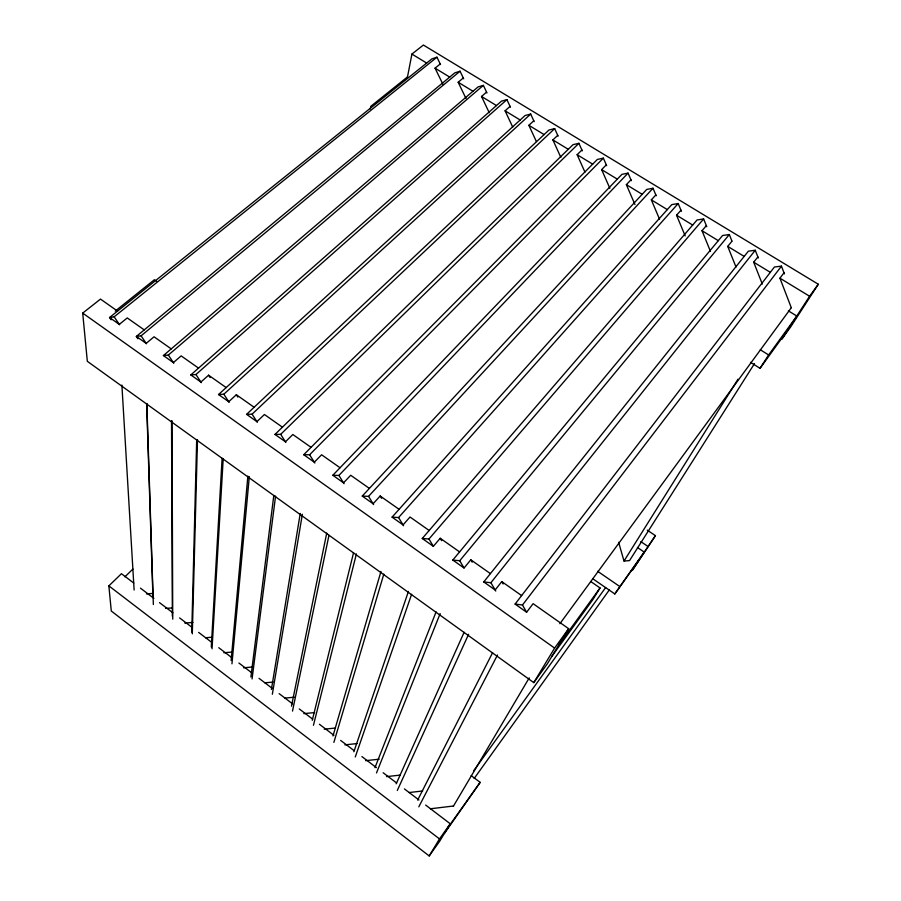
<?xml version="1.0" encoding="UTF-8"?>
<svg xmlns="http://www.w3.org/2000/svg" width="901" height="901" viewBox="0 0 901 901"><rect width="100%" height="100%" fill="white"/><g stroke="black" fill="none" stroke-linecap="round" stroke-linejoin="round"><path stroke-width="1.35" d="M191.744 632.175L196.7 439.542M192.307 633.887L197.488 439.789M211.284 647.008L222.108 458.294M212.039 648.81L223.211 458.677M231.129 660.534L247.876 476.088M231.962 663.812L249.307 476.595M250.895 676.989L273.803 495.494M252.066 678.949L275.571 496.102M271.404 689.434L300.236 513.457M272.339 694.266L302.353 514.234M370.345 108.953L370.784 106.341L407.489 76.923M407.387 77.475L411.915 54.071L423.391 45.05L818.299 284.243L790.459 327.209L781.888 339.08L809.594 296.249L818.299 284.243M291.474 706.181L326.748 533.032M292.51 711.08L328.955 535.352M312.275 720.304L353.53 552.809M313.435 725.305L356.391 553.935M332.987 735.948L380.965 571.448M333.877 742.379L383.826 574.106M353.868 751.761L408.423 591.428M355.276 756.953L411.611 594.3M374.951 767.686L436.084 611.858M376.494 772.957L440.15 613.604M396.215 783.791L464.116 632.277M397.307 790.447L468.61 634.27M417.647 800.088L492.588 652.696M418.807 806.823L497.487 654.993M453.361 806.26L529.236 677.867M133.765 583.06L121.455 573.7L108.863 585.875L111.273 611.013L429.203 855.95L439.485 838.91L450.252 823.773L425.655 805.066M117.547 311.104L100.495 299.098L82.701 313.109L87.329 361.312L533.775 682.62L554.611 648.089L568.655 628.695L533.11 603.67L526.623 612.23L515.09 604.075L774.432 266.989L781.46 266.144L784.422 273.893M450.252 823.773L439.643 841.275L429.203 855.95M568.655 628.695L547.29 663.902L533.775 682.62M471.178 775.637L480.165 782.361L444.317 833.549M590.786 581.55L600.043 587.948L592.858 599.615L552.009 656.142M624.033 561.008L737.975 379.253M754.497 363.576L629.54 560.602L623.999 561.053L618.638 542.289M592.802 578.757L614.809 593.95L644.136 552.031L637.412 547.47M750.51 362.326L760.039 368.318L768.632 354.96L796.799 316.037L788.409 310.879M655.432 535.644L632.254 570.389L655.432 535.644L647.267 530.148M447.729 827.929L480.165 782.361M614.809 593.95L639.147 559.746M474.163 778.487L609.481 589.693M473.577 770.918L605.663 587.52M558.733 645.06L600.043 587.948M760.039 368.318L788.048 329.552M559.881 623.717L791.123 307.962M791.303 307.725L779.928 278.184L784.005 272.8M515.09 604.075L522.479 604.999L781.46 266.144M521.623 595.584L501.756 581.596L495.145 589.986L483.758 581.933L748.382 251.165L755.263 250.253L758.293 258.013M762.302 284.074L753.698 262.202L757.865 256.92M483.758 581.933L490.91 582.722L755.263 250.253M490.414 573.61L470.795 559.803L464.06 568.024L452.809 560.073L722.591 235.499L729.314 234.519L731.905 240.995M736.004 267.011L727.726 246.39L731.984 241.198M452.809 560.073L459.747 560.726L729.314 234.519M459.6 551.908L440.217 538.269L433.358 546.333L422.254 538.483L697.059 219.979L703.625 218.943L706.801 226.725M710.472 251.379L702.003 230.724L706.35 225.622M422.254 538.483L428.977 539.001L703.625 218.943M685.188 235.916L676.55 215.226L680.976 210.215M678.194 203.513L671.774 204.617L392.081 517.151L398.58 517.546L678.194 203.513L681.426 211.307M399.087 509.313L380.188 496.012L373.104 503.749L362.27 496.091L646.727 189.413L653.011 188.241L656.187 195.776M659.588 219.292L651.333 199.864L655.838 194.943M362.27 496.091L368.554 496.361L653.011 188.241M634.968 204.55L626.364 184.66L630.948 179.828M628.065 173.116L621.927 174.344L332.818 475.277L338.911 475.435L628.065 173.116L631.308 180.662M609.853 188.275L601.643 169.613L606.305 164.86M603.366 158.137L597.374 159.432L303.727 454.723L309.617 454.757L603.366 158.137L606.677 165.694M584.952 172.136L577.147 154.702L581.9 150.028M578.904 143.304L573.047 144.656L274.985 434.417L280.684 434.338L578.904 143.304L582.271 150.861M124.912 576.809L132.909 569.06M560.839 157.393L552.899 139.925L557.719 135.341M554.678 128.606L548.957 130.014L246.592 414.347L252.089 414.156L554.678 128.606L558.102 136.175M254.127 407.263L236.332 394.728L228.741 401.733L218.538 394.525L525.092 115.519L530.689 114.055L534.158 121.635M536.365 141.536L528.876 125.307L533.775 120.79M218.538 394.525L223.842 394.221L530.689 114.055M226.174 387.576L208.581 375.199L200.889 382.047L190.809 374.929L501.452 101.16L506.914 99.639L510.45 107.23M512.692 127.064L505.089 110.812L510.056 106.386M190.809 374.929L195.934 374.523L506.914 99.639M489.243 112.726L481.528 96.463L486.563 92.116M198.535 368.115L181.157 355.884L173.375 362.607L163.408 355.568L168.352 355.062L483.375 85.358L486.957 92.961M163.408 355.568L478.037 86.935L483.375 85.358M466.008 98.524L458.181 82.25L463.283 77.982M137.898 338.765L136.333 336.433L141.097 335.825L460.051 71.213L463.688 78.815M442.999 84.457L435.059 68.172L440.229 63.971M111.105 319.787L109.562 317.512L114.157 316.814L436.951 57.202L440.51 64.557M115.26 311.093L154.398 279.727L156.718 281.326M436.951 57.202L431.872 58.892L109.562 317.512L119.292 324.394L127.255 317.94L144.228 329.89M460.051 71.213L454.847 72.846L136.333 336.433L146.176 343.382L154.048 336.794L171.224 348.89M430.43 808.771L453.507 806.012M409.099 792.542L422.67 790.977M386.597 776.617L400.168 775.097M365.637 760.669L379.197 759.194M344.858 744.857L357.055 743.573M324.247 729.179L335.093 728.076M303.817 713.637L314.663 712.567M284.919 698.095L294.402 697.194M264.838 682.812L272.958 682.068M243.563 667.787L253.035 666.943M223.82 652.763L231.929 652.065M205.586 637.75L212.343 637.187M184.806 623.087L192.915 622.433M165.547 608.423L172.305 607.916M146.446 593.894L153.193 593.399M411.915 54.071L426.669 63.059M435.059 68.172L449.712 77.092M458.181 82.25L472.98 91.26M481.528 96.463L496.462 105.563M505.089 110.812L520.17 120.002M528.876 125.307L544.103 134.576M552.899 139.925L568.272 149.296M577.147 154.702L592.678 164.151M601.643 169.613L617.309 179.153M626.364 184.66L642.188 194.301M651.333 199.864L667.314 209.606M676.55 215.226L692.689 225.047M702.003 230.724L718.311 240.657M727.726 246.39L744.192 256.413M753.698 262.202L770.321 272.327M779.928 278.184L809.594 296.249M760.286 349.757L768.632 354.96M640.836 541.625L647.808 546.355M597.656 571.29L619.64 586.438M282.43 427.187L264.421 414.505L256.92 421.645L246.592 414.347M311.07 447.346L292.836 434.519L285.437 441.794L274.985 434.417M340.049 467.754L321.601 454.768L314.303 462.202L303.727 454.723M369.387 488.41L350.714 475.266L343.529 482.846L332.818 475.277M429.158 530.486L410.023 517.005L403.051 524.911L392.081 517.151M82.701 313.109L554.611 648.089M140.477 588.162L153.891 598.365M159.488 602.623L172.902 612.826M179.614 617.928L191.913 627.287M198.625 632.389L212.05 642.604M218.752 647.706L232.176 657.91M238.889 663.012L252.303 673.216M259.015 678.329L272.44 688.533M279.152 693.635L292.566 703.839M299.278 708.952L312.692 719.156M319.405 724.258L333.944 735.317M340.657 740.419L354.082 750.623M361.909 756.581L376.438 767.641M383.15 772.743L396.575 782.946M404.403 788.904L418.942 799.964M108.863 585.875L439.485 838.91M114.157 316.814L119.574 324.799M141.097 335.825L146.446 343.799M168.352 355.062L173.792 363.238M195.934 374.523L201.306 382.688M223.842 394.221L229.147 402.364M208.581 375.199L210.079 377.485M236.332 394.728L237.864 397.093M252.089 414.156L257.326 422.265M280.684 434.338L285.831 442.425M309.617 454.757L314.843 463.058M338.911 475.435L344.058 483.702M368.554 496.361L373.622 504.594M380.188 496.012L381.607 498.332M398.58 517.546L403.558 525.756M428.977 539.001L433.291 546.22M440.217 538.269L441.648 540.668M459.747 560.726L463.992 567.912M470.795 559.803L472.192 562.179M490.91 582.722L495.775 591.067M501.756 581.596L503.13 583.972M522.479 604.999L526.556 612.117M121.894 385.087L134.125 590.031M146.84 403.592L153.35 604.526M146.638 403.547L152.956 597.318M172.012 420.891L172.744 619.145M171.528 420.744L172.35 616.093"/></g></svg>
